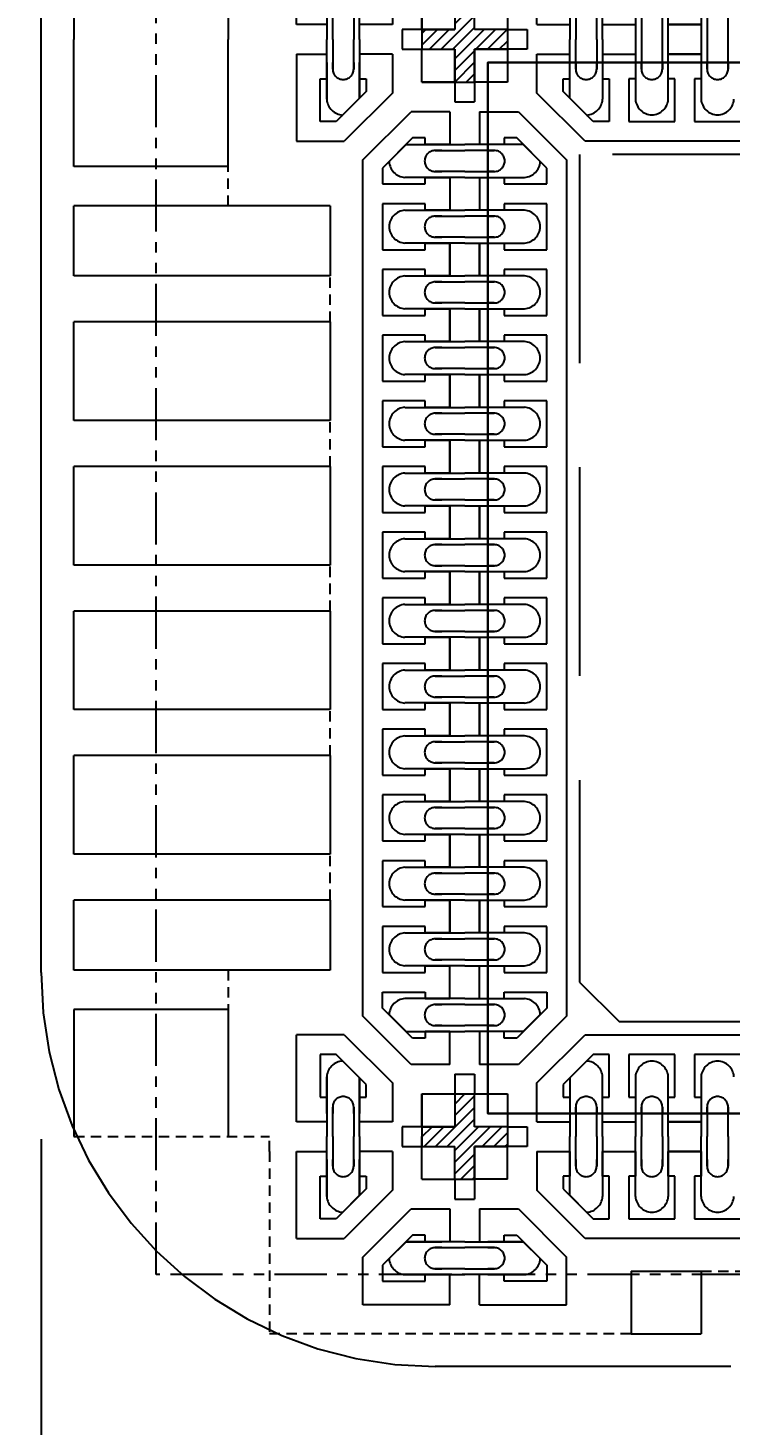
# Model space of a CAD drawing. Extents: x 0 to 864, y 0 to 559.
# Drawn here: x 143.38 to 154.07, y 247.83 to 269.09 of the extents above; entities that cross this region are included whole.
import ezdxf

# ---------------------------------------------------------------- set-up
doc = ezdxf.new("R2010")
doc.units = 0
doc.header["$LTSCALE"] = 12.7
doc.header["$MEASUREMENT"] = 0
doc.header["$PDMODE"] = 2
for name, pattern in [('CENTER', [2, 1.25, -0.25, 0.25, -0.25]), ('HIDDEN', [0.375, 0.25, -0.125]), ('PHANTOM', [2.5, 1.25, -0.25, 0.25, -0.25, 0.25, -0.25])]:
    doc.linetypes.add(name, pattern=pattern)
doc.layers.get('0').update_dxf_attribs({"linetype": 'CONTINUOUS'})
doc.layers.get('DEFPOINTS').update_dxf_attribs({"linetype": 'CONTINUOUS'})
for name, color, linetype in [('SH-01_CENTER', 2, 'CENTER'), ('SH-01_DIM', 4, 'CONTINUOUS'), ('SH-01_HATCH', 10, 'CONTINUOUS'), ('SH-01_HIDDEN', 6, 'HIDDEN'), ('SH-01_MISC', 5, 'CONTINUOUS'), ('SH-01_OBJECT', 7, 'CONTINUOUS'), ('SH-01_PHANTOM', 1, 'PHANTOM')]:
    doc.layers.add(name, color=color, linetype=linetype)
doc.styles.get("Standard").update_dxf_attribs({"font": 'simplex.shx', "width": 0.82})
doc.dimstyles.new('STANDARD$0', dxfattribs={"dimtxt": 0.18, "dimasz": 0.18, "dimexe": 0.18, "dimexo": 0.0625, "dimgap": 0.09, "dimtad": 0, "dimtih": 1, "dimtoh": 1, "dimdec": 4, "dimzin": 0, "dimdsep": 46, "dimtxsty": 'Standard', "dimcen": 0.09, "dimadec": 0, "dimazin": 0, "dimtfac": 1, "dimtdec": 4, "dimtofl": 0, "dimtmove": 0, "dimatfit": 3, "dimfxl": 1, "dimtolj": 1, "dimtzin": 0, "dimarcsym": 0})

# ---------------------------------------------------------------- blocks, each defined once
blk = doc.blocks.new('_Open30')
at = {"color": 0, "lineweight": -2}
for p, q in [((-1, 0.2679), (0, 0)), ((0, 0), (-1, -0.2679)), ((0, 0), (-1, 0))]:
    blk.add_line(p, q, dxfattribs=at)
blk = doc.blocks.new('*D73')
at = {"layer": 'DEFPOINTS', "color": 0, "ltscale": 0.05, "transparency": 16777216}
for p in [(143.581, 254.717), (731.581, 254.717), (731.581, 212.675)]:
    blk.add_point(p, dxfattribs=at)
at = {"layer": 'SH-01_DIM', "ltscale": 0.05, "transparency": 16777216}
for p, q in [((143.581, 252.177), (143.581, 210.135)), ((731.581, 252.177), (731.581, 210.135)), ((146.756, 212.675), (431.027, 212.675)), ((728.406, 212.675), (442.306, 212.675))]:
    blk.add_line(p, q, dxfattribs=at)
at = {"layer": 'SH-01_DIM', "ltscale": 0.05, "transparency": 16777216, "xscale": 3.175000000000011, "yscale": 3.175000000000011, "zscale": 3.175000000000011, "rotation": 180}
blk.add_blockref('_Open30', (143.581, 212.675), dxfattribs=at)
at = {"layer": 'SH-01_DIM', "ltscale": 0.05, "transparency": 16777216, "xscale": 3.175000000000011, "yscale": 3.175000000000011, "zscale": 3.175000000000011}
blk.add_blockref('_Open30', (731.581, 212.675), dxfattribs=at)
at = {"layer": 'SH-01_DIM', "ltscale": 0.05, "transparency": 16777216, "insert": (436.666, 212.675), "char_height": 1.524, "attachment_point": 5}
blk.add_mtext('\\A1;MOLD AREA\\P 294.0000', dxfattribs=at)
blk = doc.blocks.new('*D82')
at = {"layer": 'DEFPOINTS', "color": 0, "ltscale": 0.05, "transparency": 16777216}
for p in [(143.581, 254.717), (137.581, 241.717), (137.581, 223.269)]:
    blk.add_point(p, dxfattribs=at)
at = {"layer": 'SH-01_DIM', "ltscale": 0.05, "transparency": 16777216}
for p, q in [((143.581, 252.177), (143.581, 220.729)), ((137.581, 239.177), (137.581, 220.729)), ((134.406, 223.269), (131.231, 223.269)), ((143.581, 223.269), (137.581, 223.269)), ((146.756, 223.269), (149.931, 223.269))]:
    blk.add_line(p, q, dxfattribs=at)
at = {"layer": 'SH-01_DIM', "ltscale": 0.05, "transparency": 16777216, "xscale": 3.175000000000011, "yscale": 3.175000000000011, "zscale": 3.175000000000011}
blk.add_blockref('_Open30', (137.581, 223.269), dxfattribs=at)
at = {"layer": 'SH-01_DIM', "ltscale": 0.05, "transparency": 16777216, "xscale": 3.175000000000011, "yscale": 3.175000000000011, "zscale": 3.175000000000011, "rotation": 180}
blk.add_blockref('_Open30', (143.581, 223.269), dxfattribs=at)
at = {"layer": 'SH-01_DIM', "ltscale": 0.05, "transparency": 16777216, "insert": (127.317, 223.269), "char_height": 1.524, "attachment_point": 5}
blk.add_mtext('\\A1; 3.0000', dxfattribs=at)
blk = doc.blocks.new('*D119')
at = {"layer": 'DEFPOINTS', "color": 0, "ltscale": 0.05, "transparency": 16777216}
for p in [(145.331, 250.117), (729.831, 250.117), (729.831, 224.936)]:
    blk.add_point(p, dxfattribs=at)
at = {"layer": 'SH-01_DIM', "ltscale": 0.05, "transparency": 16777216}
for p, q in [((145.331, 247.577), (145.331, 222.396)), ((729.831, 247.577), (729.831, 222.396)), ((148.506, 224.936), (425.901, 224.936)), ((726.656, 224.936), (449.26, 224.936))]:
    blk.add_line(p, q, dxfattribs=at)
at = {"layer": 'SH-01_DIM', "ltscale": 0.05, "transparency": 16777216, "xscale": 3.175000000000011, "yscale": 3.175000000000011, "zscale": 3.175000000000011, "rotation": 180}
blk.add_blockref('_Open30', (145.331, 224.936), dxfattribs=at)
at = {"layer": 'SH-01_DIM', "ltscale": 0.05, "transparency": 16777216, "xscale": 3.175000000000011, "yscale": 3.175000000000011, "zscale": 3.175000000000011}
blk.add_blockref('_Open30', (729.831, 224.936), dxfattribs=at)
at = {"layer": 'SH-01_DIM', "ltscale": 0.05, "transparency": 16777216, "insert": (437.581, 224.936), "char_height": 1.524, "attachment_point": 5}
blk.add_mtext('\\A1;SAW SINGULATION AREA\\P 292.2500', dxfattribs=at)
blk = doc.blocks.new('A$C1BE279AF')
at = {"layer": 'SH-01_HATCH', "ltscale": 0.05}
h = blk.add_hatch(dxfattribs=at)
h.set_pattern_fill('ANSI31', color=10)
h.set_pattern_definition([(45, (2.30032, -1.11), (-0.0883883, 0.0883883), [])])
h.paths.add_polyline_path([(1.69, 1.19), (1.19, 1.19), (1.19, 1.69), (0.89, 1.69), (0.89, 1.19), (0.39, 1.19), (0.39, 0.89), (0.89, 0.89), (0.89, 0.39), (1.19, 0.39), (1.19, 0.89), (1.69, 0.89)])
at = {"layer": 'SH-01_HIDDEN'}
for p, q in [((0.89, 1.99), (1.19, 1.99)), ((0.89, 1.99), (0.89, 1.69)), ((1.19, 1.99), (1.19, 1.69)), ((0.09, 1.19), (0.09, 0.89)), ((0.39, 1.19), (0.09, 1.19)), ((1.69, 1.19), (1.99, 1.19)), ((1.99, 1.19), (1.99, 0.89)), ((0.09, 0.89), (0.39, 0.89)), ((1.99, 0.89), (1.69, 0.89)), ((0.89, 0.39), (0.89, 0.09)), ((1.19, 0.39), (1.19, 0.09)), ((0.89, 0.09), (1.19, 0.09))]:
    blk.add_line(p, q, dxfattribs=at)
at = {"layer": 'SH-01_OBJECT'}
for p, q in [((0.89, 1.69), (1.19, 1.69)), ((0.89, 1.69), (0.89, 1.19)), ((1.19, 1.19), (1.19, 1.69)), ((0.39, 1.19), (0.39, 0.89)), ((0.39, 1.19), (0.89, 1.19)), ((1.69, 1.19), (1.19, 1.19)), ((1.69, 1.19), (1.69, 0.89)), ((0.39, 0.89), (0.89, 0.89)), ((0.89, 0.39), (0.89, 0.89)), ((0.89, 0.89), (0.89, 0.89)), ((1.69, 0.89), (1.19, 0.89)), ((1.19, 0.89), (1.19, 0.89)), ((1.19, 0.89), (1.19, 0.39)), ((0.89, 0.39), (1.19, 0.39))]:
    blk.add_line(p, q, dxfattribs=at)
blk = doc.blocks.new('A$C6C8170C2')
at = {"layer": 'SH-01_HIDDEN'}
for p, q in [((-3.2, 2.107), (-3.2, 3)), ((-3.11, 2.55), (-3.11, 3)), ((-2.79, 3), (-2.79, 2.55)), ((-2.7, 3), (-2.7, 2.09)), ((-2.2, 2.09), (-2.2, 3)), ((-2.11, 2.55), (-2.11, 3)), ((-1.79, 3), (-1.79, 2.55)), ((-1.7, 3), (-1.7, 2.09)), ((-1.2, 2.09), (-1.2, 3)), ((-1.11, 2.55), (-1.11, 3)), ((-0.79, 3), (-0.79, 2.55)), ((-3.2, 2.107), (-3.2, 2.65)), ((-3.11, 2.65), (-3.11, 2.55)), ((-2.79, 2.55), (-2.79, 2.65)), ((-2.7, 2.65), (-2.7, 2.09)), ((-2.2, 2.09), (-2.2, 2.65)), ((-2.11, 2.65), (-2.11, 2.55)), ((-1.79, 2.55), (-1.79, 2.65)), ((-1.7, 2.65), (-1.7, 2.09)), ((-1.2, 2.09), (-1.2, 2.65)), ((-1.11, 2.65), (-1.11, 2.55)), ((-0.79, 2.55), (-0.79, 2.65)), ((-2.943, 1.85), (-3.19, 2.097)), ((-4.8, 1.4), (-3.907, 1.4)), ((-4.35, 1.31), (-4.8, 1.31)), ((-3.907, 1.4), (-4.45, 1.4)), ((-4.45, 1.31), (-4.35, 1.31)), ((-3.65, 1.143), (-3.897, 1.39)), ((-4.8, 0.99), (-4.35, 0.99)), ((-3.89, 0.9), (-4.8, 0.9)), ((-4.35, 0.99), (-4.45, 0.99)), ((-4.45, 0.9), (-3.89, 0.9))]:
    blk.add_line(p, q, dxfattribs=at)
at = {"layer": 'SH-01_HIDDEN', "ltscale": 0.05}
for p, q in [((-1.2, 0.95), (-0.5, 0.95)), ((-2.267, 0), (-4.8, 0))]:
    blk.add_line(p, q, dxfattribs=at)
at = {"layer": 'SH-01_HIDDEN'}
for centre, radius, start, end in [((-2.95, 2.55), 0.16, 180, 0), ((-1.95, 2.55), 0.16, 180, 0), ((-0.95, 2.55), 0.16, 180, 0), ((-2.958, 2.108), 0.259, 273.3488, 355.9159), ((-1.943, 2.108), 0.258, 183.9895, 268.3485), ((-1.957, 2.108), 0.258, 271.6517, 356.0098), ((-0.943, 2.108), 0.258, 183.9895, 268.3485), ((-0.957, 2.108), 0.258, 271.6517, 356.0098), ((-4.35, 1.15), 0.16, 270, 90), ((-3.908, 1.158), 0.259, 274.0841, 356.6512)]:
    blk.add_arc(centre, radius, start, end, dxfattribs=at)
at = {"layer": 'SH-01_OBJECT', "ltscale": 0.05}
for p, q in [((-4.65, 2.35), (-4.65, 2.85)), ((-4.65, 2.85), (-4.15, 2.85)), ((-3.7, 2.775), (-3.2, 2.775)), ((-3.7, 2.775), (-3.7, 2.183)), ((-2.7, 2.775), (-2.2, 2.775)), ((-1.2, 2.775), (-1.7, 2.775)), ((-1.7, 2.775), (-1.2, 2.775)), ((-4.575, 1.9), (-4.575, 1.4)), ((-4.575, 0.44), (-4.575, 0.9)), ((-2.267, 0.95), (-2.267, 0)), ((-1.2, 0.95), (-1.2, 0)), ((-4.575, 0.44), (-3.25, 0.44)), ((-2.267, 0), (-1.2, 0))]:
    blk.add_line(p, q, dxfattribs=at)
at = {"layer": 'SH-01_OBJECT', "linetype": 'Continuous'}
for p, q in [((-4.15, 2.35), (-4.15, 2.85)), ((-4.15, 2.35), (-4.65, 2.35)), ((-2.267, 0.95), (-1.2, 0.95))]:
    blk.add_line(p, q, dxfattribs=at)
at = {"layer": 'SH-01_OBJECT'}
for p, q in [((-3.2, 2.775), (-3.2, 2.4)), ((-2.7, 2.4), (-2.7, 2.775)), ((-2.2, 2.775), (-2.2, 2.4)), ((-1.7, 2.4), (-1.7, 2.775)), ((-1.2, 2.775), (-1.2, 2.4)), ((-3.2, 2.4), (-3.3, 2.4)), ((-3.3, 2.4), (-3.3, 2.207)), ((-2.6, 2.4), (-2.7, 2.4)), ((-2.6, 1.75), (-2.6, 2.4)), ((-2.2, 2.4), (-2.3, 2.4)), ((-2.3, 2.4), (-2.3, 1.75)), ((-1.6, 2.4), (-1.7, 2.4)), ((-1.6, 1.75), (-1.6, 2.4)), ((-1.2, 2.4), (-1.3, 2.4)), ((-1.3, 2.4), (-1.3, 1.75)), ((-2.967, 1.45), (-3.7, 2.183)), ((-3.3, 2.207), (-2.843, 1.75)), ((-4.575, 1.9), (-3.983, 1.9)), ((-3.983, 1.9), (-3.25, 1.167)), ((-2.843, 1.75), (-2.6, 1.75)), ((-2.3, 1.75), (-1.6, 1.75)), ((-1.3, 1.75), (-0.6, 1.75)), ((-4.2, 1.4), (-4.2, 1.5)), ((-4.2, 1.5), (-4.007, 1.5)), ((-4.007, 1.5), (-3.55, 1.043)), ((-4.575, 1.4), (-4.2, 1.4)), ((10.067, 1.45), (-2.967, 1.45)), ((-3.25, 0.44), (-3.25, 1.167)), ((-4.2, 0.9), (-4.575, 0.9)), ((-4.2, 0.8), (-4.2, 0.9)), ((-3.55, 1.043), (-3.55, 0.8)), ((-3.55, 0.8), (-4.2, 0.8))]:
    blk.add_line(p, q, dxfattribs=at)
blk = doc.blocks.new('A$C61275347')
at = {"layer": 'SH-01_HIDDEN'}
for p, q in [((3.85, 13.14), (3.85, 14.05)), ((3.94, 14.05), (3.94, 13.6)), ((4.26, 13.6), (4.26, 14.05)), ((4.35, 14.05), (4.35, 13.157)), ((3.85, 13.7), (3.85, 13.14)), ((3.94, 13.6), (3.94, 13.7)), ((4.26, 13.7), (4.26, 13.6)), ((4.35, 13.157), (4.35, 13.7)), ((4.093, 12.9), (4.34, 13.147)), ((4.8, 12.193), (5.047, 12.44)), ((5.057, 12.45), (5.6, 12.45)), ((5.057, 12.45), (5.95, 12.45)), ((5.6, 12.36), (5.5, 12.36)), ((5.5, 12.36), (5.95, 12.36)), ((5.6, 11.95), (5.04, 11.95)), ((5.95, 11.95), (5.04, 11.95)), ((5.5, 12.04), (5.6, 12.04)), ((5.95, 12.04), (5.5, 12.04)), ((5.04, 11.45), (5.6, 11.45)), ((5.04, 11.45), (5.95, 11.45)), ((5.6, 11.36), (5.5, 11.36)), ((5.5, 11.36), (5.95, 11.36)), ((5.6, 10.95), (5.04, 10.95)), ((5.95, 10.95), (5.04, 10.95)), ((5.5, 11.04), (5.6, 11.04)), ((5.95, 11.04), (5.5, 11.04)), ((5.04, 10.45), (5.6, 10.45)), ((5.04, 10.45), (5.95, 10.45)), ((5.6, 10.36), (5.5, 10.36)), ((5.5, 10.36), (5.95, 10.36)), ((5.5, 10.04), (5.6, 10.04)), ((5.95, 10.04), (5.5, 10.04)), ((5.6, 9.95), (5.04, 9.95)), ((5.95, 9.95), (5.04, 9.95)), ((5.04, 9.45), (5.6, 9.45)), ((5.04, 9.45), (5.95, 9.45)), ((5.6, 9.36), (5.5, 9.36)), ((5.5, 9.36), (5.95, 9.36)), ((5.6, 8.95), (5.04, 8.95)), ((5.95, 8.95), (5.04, 8.95)), ((5.5, 9.04), (5.6, 9.04)), ((5.95, 9.04), (5.5, 9.04)), ((5.04, 8.45), (5.6, 8.45)), ((5.04, 8.45), (5.95, 8.45)), ((5.6, 8.36), (5.5, 8.36)), ((5.5, 8.36), (5.95, 8.36)), ((5.6, 7.95), (5.04, 7.95)), ((5.95, 7.95), (5.04, 7.95)), ((5.5, 8.04), (5.6, 8.04)), ((5.95, 8.04), (5.5, 8.04)), ((5.04, 7.45), (5.6, 7.45)), ((5.04, 7.45), (5.95, 7.45)), ((5.6, 7.36), (5.5, 7.36)), ((5.5, 7.36), (5.95, 7.36)), ((5.5, 7.04), (5.6, 7.04)), ((5.95, 7.04), (5.5, 7.04)), ((5.6, 6.95), (5.04, 6.95)), ((5.95, 6.95), (5.04, 6.95)), ((5.04, 6.45), (5.6, 6.45)), ((5.04, 6.45), (5.95, 6.45)), ((5.6, 6.36), (5.5, 6.36)), ((5.5, 6.36), (5.95, 6.36)), ((5.5, 6.04), (5.6, 6.04)), ((5.95, 6.04), (5.5, 6.04)), ((5.6, 5.95), (5.04, 5.95)), ((5.95, 5.95), (5.04, 5.95)), ((5.04, 5.45), (5.6, 5.45)), ((5.04, 5.45), (5.95, 5.45)), ((5.6, 5.36), (5.5, 5.36)), ((5.5, 5.36), (5.95, 5.36)), ((5.6, 4.95), (5.04, 4.95)), ((5.95, 4.95), (5.04, 4.95)), ((5.5, 5.04), (5.6, 5.04)), ((5.95, 5.04), (5.5, 5.04)), ((5.04, 4.45), (5.6, 4.45)), ((5.04, 4.45), (5.95, 4.45)), ((5.6, 4.36), (5.5, 4.36)), ((5.5, 4.36), (5.95, 4.36)), ((5.6, 3.95), (5.04, 3.95)), ((5.95, 3.95), (5.04, 3.95)), ((5.5, 4.04), (5.6, 4.04)), ((5.95, 4.04), (5.5, 4.04)), ((5.04, 3.45), (5.6, 3.45)), ((5.04, 3.45), (5.95, 3.45)), ((5.6, 3.36), (5.5, 3.36)), ((5.5, 3.36), (5.95, 3.36)), ((5.5, 3.04), (5.6, 3.04)), ((5.95, 3.04), (5.5, 3.04)), ((5.6, 2.95), (5.04, 2.95)), ((5.95, 2.95), (5.04, 2.95)), ((5.04, 2.45), (5.6, 2.45)), ((5.04, 2.45), (5.95, 2.45)), ((5.6, 2.36), (5.5, 2.36)), ((5.5, 2.36), (5.95, 2.36)), ((5.6, 1.95), (5.04, 1.95)), ((5.95, 1.95), (5.04, 1.95)), ((5.5, 2.04), (5.6, 2.04)), ((5.95, 2.04), (5.5, 2.04)), ((5.04, 1.45), (5.6, 1.45)), ((5.04, 1.45), (5.95, 1.45)), ((5.6, 1.36), (5.5, 1.36)), ((5.5, 1.36), (5.95, 1.36)), ((5.6, 0.95), (5.04, 0.95)), ((5.95, 0.95), (5.04, 0.95)), ((5.5, 1.04), (5.6, 1.04)), ((5.95, 1.04), (5.5, 1.04)), ((5.04, 0.45), (5.6, 0.45)), ((5.04, 0.45), (5.95, 0.45)), ((5.6, 0.36), (5.5, 0.36)), ((5.5, 0.36), (5.95, 0.36)), ((5.5, 0.04), (5.6, 0.04)), ((5.95, 0.04), (5.5, 0.04)), ((5.6, -0.05), (5.04, -0.05)), ((5.95, -0.05), (5.04, -0.05)), ((5.6, -0.55), (5.04, -0.55)), ((5.95, -0.55), (5.04, -0.55)), ((4.8, -0.793), (5.047, -1.04)), ((5.5, -0.64), (5.6, -0.64)), ((5.95, -0.64), (5.5, -0.64)), ((5.057, -1.05), (5.6, -1.05)), ((5.057, -1.05), (5.95, -1.05)), ((5.6, -0.96), (5.5, -0.96)), ((5.5, -0.96), (5.95, -0.96)), ((4.093, -1.5), (4.34, -1.747)), ((3.85, -2.3), (3.85, -1.74)), ((3.85, -1.74), (3.85, -2.65)), ((4.35, -1.757), (4.35, -2.3)), ((4.35, -2.65), (4.35, -1.757)), ((3.94, -2.2), (3.94, -2.3)), ((3.94, -2.65), (3.94, -2.2)), ((4.26, -2.3), (4.26, -2.2)), ((4.26, -2.2), (4.26, -2.65))]:
    blk.add_line(p, q, dxfattribs=at)
at = {"layer": 'SH-01_HIDDEN', "ltscale": 0.05}
for p, q in [((2.35, 11.517), (2.35, 12.117)), ((3.9, 9.75), (3.9, 10.45)), ((3.9, 7.55), (3.9, 8.25)), ((3.9, 5.35), (3.9, 6.05)), ((3.9, 3.15), (3.9, 3.85)), ((3.9, 0.95), (3.9, 1.65)), ((2.35, -0.117), (2.35, -0.717))]:
    blk.add_line(p, q, dxfattribs=at)
at = {"layer": 'SH-01_HIDDEN'}
for centre, radius, start, end in [((4.1, 13.6), 0.16, 180, 0), ((4.108, 13.158), 0.259, 184.0841, 266.6512), ((5.5, 12.2), 0.16, 90, 270), ((5.058, 12.208), 0.259, 183.3488, 265.9159), ((5.058, 11.193), 0.258, 93.9895, 178.3485), ((5.5, 11.2), 0.16, 90, 270), ((5.058, 11.207), 0.258, 181.6517, 266.0098), ((5.058, 10.193), 0.258, 93.9895, 178.3485), ((5.5, 10.2), 0.16, 90, 270), ((5.058, 10.207), 0.258, 181.6517, 266.0098), ((5.058, 9.193), 0.258, 93.9895, 178.3485), ((5.5, 9.2), 0.16, 90, 270), ((5.058, 9.207), 0.258, 181.6517, 266.0098), ((5.058, 8.193), 0.258, 93.9895, 178.3485), ((5.5, 8.2), 0.16, 90, 270), ((5.058, 8.207), 0.258, 181.6517, 266.0098), ((5.058, 7.193), 0.258, 93.9895, 178.3485), ((5.5, 7.2), 0.16, 90, 270), ((5.058, 7.207), 0.258, 181.6517, 266.0098), ((5.058, 6.193), 0.258, 93.9895, 178.3485), ((5.058, 6.207), 0.258, 181.6517, 266.0098), ((5.5, 6.2), 0.16, 90, 270), ((5.058, 5.193), 0.258, 93.9895, 178.3485), ((5.5, 5.2), 0.16, 90, 270), ((5.058, 5.207), 0.258, 181.6517, 266.0098), ((5.058, 4.193), 0.258, 93.9895, 178.3485), ((5.5, 4.2), 0.16, 90, 270), ((5.058, 4.207), 0.258, 181.6517, 266.0098), ((5.058, 3.193), 0.258, 93.9895, 178.3485), ((5.058, 3.207), 0.258, 181.6517, 266.0098), ((5.5, 3.2), 0.16, 90, 270), ((5.058, 2.193), 0.258, 93.9895, 178.3485), ((5.5, 2.2), 0.16, 90, 270), ((5.058, 2.207), 0.258, 181.6517, 266.0098), ((5.058, 1.193), 0.258, 93.9895, 178.3485), ((5.5, 1.2), 0.16, 90, 270), ((5.058, 1.207), 0.258, 181.6517, 266.0098), ((5.058, 0.193), 0.258, 93.9895, 178.3485), ((5.5, 0.2), 0.16, 90, 270), ((5.058, 0.207), 0.258, 181.6517, 266.0098), ((5.058, -0.808), 0.259, 94.0841, 176.6512), ((5.5, -0.8), 0.16, 90, 270), ((4.108, -1.758), 0.259, 93.3488, 175.9159), ((4.1, -2.2), 0.16, 0, 180)]:
    blk.add_arc(centre, radius, start, end, dxfattribs=at)
at = {"layer": 'SH-01_OBJECT', "ltscale": 0.05}
for p, q in [((0, 12.117), (0, 14.05)), ((2.35, 12.117), (2.35, 14.05)), ((3.39, 13.825), (3.39, 12.5)), ((3.39, 13.825), (3.85, 13.825)), ((4.85, 13.825), (4.35, 13.825)), ((5.3, 13.9), (5.8, 13.9)), ((5.3, 13.9), (5.8, 13.9)), ((5.8, 13.9), (5.8, 13.4)), ((5.8, 13.9), (5.8, 13.4)), ((5.725, 12.95), (5.133, 12.95)), ((5.725, 12.95), (5.725, 12.45)), ((2.35, 12.117), (0, 12.117)), ((5.725, 11.95), (5.725, 11.45)), ((3.9, 11.517), (0, 11.517)), ((0, 10.45), (0, 11.517)), ((3.9, 11.517), (3.9, 10.45)), ((5.725, 10.45), (5.725, 10.95)), ((5.725, 10.95), (5.725, 10.45)), ((3.9, 10.45), (0, 10.45)), ((5.725, 9.45), (5.725, 9.95)), ((5.725, 9.95), (5.725, 9.45)), ((0, 8.25), (0, 9.75)), ((3.9, 9.75), (0, 9.75)), ((3.9, 9.75), (3.9, 8.25)), ((5.725, 8.45), (5.725, 8.95)), ((5.725, 8.95), (5.725, 8.45)), ((3.9, 8.25), (0, 8.25)), ((5.725, 7.45), (5.725, 7.95)), ((5.725, 7.95), (5.725, 7.45)), ((0, 6.05), (0, 7.55)), ((3.9, 7.55), (0, 7.55)), ((3.9, 7.55), (3.9, 6.05)), ((5.725, 6.45), (5.725, 6.95)), ((5.725, 6.95), (5.725, 6.45)), ((3.9, 6.05), (0, 6.05)), ((5.725, 5.45), (5.725, 5.95)), ((5.725, 5.95), (5.725, 5.45)), ((0, 3.85), (0, 5.35)), ((3.9, 5.35), (0, 5.35)), ((3.9, 5.35), (3.9, 3.85)), ((5.725, 4.45), (5.725, 4.95)), ((5.725, 4.95), (5.725, 4.45)), ((3.9, 3.85), (0, 3.85)), ((5.725, 3.45), (5.725, 3.95)), ((5.725, 3.95), (5.725, 3.45)), ((0, 1.65), (0, 3.15)), ((3.9, 3.15), (0, 3.15)), ((3.9, 3.15), (3.9, 1.65)), ((5.725, 2.45), (5.725, 2.95)), ((5.725, 2.95), (5.725, 2.45)), ((5.725, 1.45), (5.725, 1.95)), ((5.725, 1.95), (5.725, 1.45)), ((3.9, 1.65), (0, 1.65)), ((0, -0.117), (0, 0.95)), ((3.9, 0.95), (0, 0.95)), ((3.9, 0.95), (3.9, -0.117)), ((5.725, 0.45), (5.725, 0.95)), ((5.725, 0.95), (5.725, 0.45)), ((3.9, -0.117), (0, -0.117)), ((5.725, -0.55), (5.725, -0.05)), ((5.725, -0.55), (5.725, -0.05)), ((2.35, -0.717), (0, -0.717)), ((0, -0.717), (0, -2.65)), ((2.35, -0.717), (2.35, -2.65)), ((5.725, -1.55), (5.725, -1.05)), ((3.39, -2.425), (3.39, -1.1)), ((4.117, -1.1), (3.39, -1.1)), ((5.8, -2), (5.8, -2.5)), ((5.8, -2), (5.8, -2.5)), ((3.85, -2.425), (3.39, -2.425)), ((4.85, -2.425), (4.35, -2.425)), ((5.8, -2.5), (5.3, -2.5)), ((5.8, -2.5), (5.3, -2.5))]:
    blk.add_line(p, q, dxfattribs=at)
at = {"layer": 'SH-01_OBJECT'}
for p, q in [((3.85, 13.45), (3.85, 13.825)), ((4.35, 13.825), (4.35, 13.45)), ((4.85, 13.825), (4.85, 13.233)), ((5.3, 13.4), (5.3, 13.9)), ((3.75, 12.8), (3.75, 13.45)), ((3.75, 13.45), (3.85, 13.45)), ((4.35, 13.45), (4.45, 13.45)), ((4.45, 13.45), (4.45, 13.257)), ((5.8, 13.4), (5.3, 13.4)), ((4.45, 13.257), (3.993, 12.8)), ((4.85, 13.233), (4.117, 12.5)), ((3.993, 12.8), (3.75, 12.8)), ((4.4, 12.217), (5.133, 12.95)), ((5.157, 12.55), (4.7, 12.093)), ((5.35, 12.55), (5.157, 12.55)), ((5.35, 12.45), (5.35, 12.55)), ((3.39, 12.5), (4.117, 12.5)), ((5.725, 12.45), (5.35, 12.45)), ((4.4, -0.817), (4.4, 12.217)), ((4.7, 12.093), (4.7, 11.85)), ((5.35, 11.85), (5.35, 11.95)), ((5.35, 11.95), (5.725, 11.95)), ((4.7, 11.85), (5.35, 11.85)), ((5.35, 11.55), (4.7, 11.55)), ((4.7, 11.55), (4.7, 10.85)), ((5.35, 11.45), (5.35, 11.55)), ((5.725, 11.45), (5.35, 11.45)), ((4.7, 10.85), (5.35, 10.85)), ((5.35, 10.85), (5.35, 10.95)), ((5.35, 10.95), (5.725, 10.95)), ((5.35, 10.55), (4.7, 10.55)), ((4.7, 10.55), (4.7, 9.85)), ((5.35, 10.45), (5.35, 10.55)), ((5.725, 10.45), (5.35, 10.45)), ((4.7, 9.85), (5.35, 9.85)), ((5.35, 9.85), (5.35, 9.95)), ((5.35, 9.95), (5.725, 9.95)), ((5.35, 9.55), (4.7, 9.55)), ((4.7, 9.55), (4.7, 8.85)), ((5.35, 9.45), (5.35, 9.55)), ((5.725, 9.45), (5.35, 9.45)), ((5.35, 8.85), (5.35, 8.95)), ((5.35, 8.95), (5.725, 8.95)), ((4.7, 8.85), (5.35, 8.85)), ((5.35, 8.55), (4.7, 8.55)), ((4.7, 8.55), (4.7, 7.85)), ((5.35, 8.45), (5.35, 8.55)), ((5.725, 8.45), (5.35, 8.45)), ((5.35, 7.85), (5.35, 7.95)), ((5.35, 7.95), (5.725, 7.95)), ((4.7, 7.85), (5.35, 7.85)), ((5.35, 7.55), (4.7, 7.55)), ((4.7, 7.55), (4.7, 6.85)), ((5.35, 7.45), (5.35, 7.55)), ((5.725, 7.45), (5.35, 7.45)), ((4.7, 6.85), (5.35, 6.85)), ((5.35, 6.85), (5.35, 6.95)), ((5.35, 6.95), (5.725, 6.95)), ((5.35, 6.55), (4.7, 6.55)), ((4.7, 6.55), (4.7, 5.85)), ((5.35, 6.45), (5.35, 6.55)), ((5.725, 6.45), (5.35, 6.45)), ((4.7, 5.85), (5.35, 5.85)), ((5.35, 5.85), (5.35, 5.95)), ((5.35, 5.95), (5.725, 5.95)), ((5.35, 5.55), (4.7, 5.55)), ((4.7, 5.55), (4.7, 4.85)), ((5.35, 5.45), (5.35, 5.55)), ((5.725, 5.45), (5.35, 5.45)), ((5.35, 4.85), (5.35, 4.95)), ((5.35, 4.95), (5.725, 4.95)), ((4.7, 4.85), (5.35, 4.85)), ((5.35, 4.55), (4.7, 4.55)), ((4.7, 4.55), (4.7, 3.85)), ((5.35, 4.45), (5.35, 4.55)), ((5.725, 4.45), (5.35, 4.45)), ((4.7, 3.85), (5.35, 3.85)), ((5.35, 3.85), (5.35, 3.95)), ((5.35, 3.95), (5.725, 3.95)), ((5.35, 3.55), (4.7, 3.55)), ((4.7, 3.55), (4.7, 2.85)), ((5.35, 3.45), (5.35, 3.55)), ((5.725, 3.45), (5.35, 3.45)), ((4.7, 2.85), (5.35, 2.85)), ((5.35, 2.85), (5.35, 2.95)), ((5.35, 2.95), (5.725, 2.95)), ((5.35, 2.55), (4.7, 2.55)), ((4.7, 2.55), (4.7, 1.85)), ((5.35, 2.45), (5.35, 2.55)), ((5.725, 2.45), (5.35, 2.45)), ((5.35, 1.85), (5.35, 1.95)), ((5.35, 1.95), (5.725, 1.95)), ((4.7, 1.85), (5.35, 1.85)), ((5.35, 1.55), (4.7, 1.55)), ((4.7, 1.55), (4.7, 0.85)), ((5.35, 1.45), (5.35, 1.55)), ((5.725, 1.45), (5.35, 1.45)), ((5.35, 0.85), (5.35, 0.95)), ((5.35, 0.95), (5.725, 0.95)), ((4.7, 0.85), (5.35, 0.85)), ((5.35, 0.55), (4.7, 0.55)), ((4.7, 0.55), (4.7, -0.15)), ((5.35, 0.45), (5.35, 0.55)), ((5.725, 0.45), (5.35, 0.45)), ((4.7, -0.15), (5.35, -0.15)), ((5.35, -0.15), (5.35, -0.05)), ((5.35, -0.05), (5.725, -0.05)), ((4.7, -0.693), (4.7, -0.45)), ((4.7, -0.45), (5.35, -0.45)), ((5.35, -0.45), (5.35, -0.55)), ((5.35, -0.55), (5.725, -0.55)), ((5.133, -1.55), (4.4, -0.817)), ((5.157, -1.15), (4.7, -0.693)), ((5.725, -1.05), (5.35, -1.05)), ((5.35, -1.05), (5.35, -1.15)), ((4.117, -1.1), (4.85, -1.833)), ((5.35, -1.15), (5.157, -1.15)), ((3.993, -1.4), (3.75, -1.4)), ((3.75, -1.4), (3.75, -2.05)), ((4.45, -1.857), (3.993, -1.4)), ((5.725, -1.55), (5.133, -1.55)), ((4.45, -2.05), (4.45, -1.857)), ((4.85, -1.833), (4.85, -2.425)), ((3.75, -2.05), (3.85, -2.05)), ((3.85, -2.05), (3.85, -2.425)), ((4.35, -2.425), (4.35, -2.05)), ((4.35, -2.05), (4.45, -2.05)), ((5.3, -2.5), (5.3, -2)), ((5.3, -2), (5.8, -2))]:
    blk.add_line(p, q, dxfattribs=at)
at = {"layer": 'SH-01_OBJECT', "linetype": 'Continuous'}
for p, q in [((5.3, 13.4), (5.3, 13.9)), ((5.3, 13.4), (5.8, 13.4)), ((5.3, -2), (5.3, -2.5)), ((5.3, -2), (5.8, -2))]:
    blk.add_line(p, q, dxfattribs=at)
blk = doc.blocks.new('*U61')
at = {"layer": 'SH-01_MISC', "ltscale": 0.05}
blk.add_lwpolyline([(-8, 8), (8, 8), (8, -8), (-8, -8)], close=True, dxfattribs=at)
blk = doc.blocks.new('*U62')
at = {"color": 0, "linetype": 'ByBlock', "lineweight": -2, "transparency": 16777216}
blk.add_blockref('*U61', (0, 0), dxfattribs=at)
blk = doc.blocks.new('A$C0BD16E41')
at = {"layer": 'SH-01_HIDDEN', "ltscale": 0.05}
for p, q in [((0, 3), (2.98, 3)), ((2.98, 2.775), (2.98, 3)), ((2.98, 2.775), (2.98, 0)), ((5.725, 0), (2.98, 0)), ((5.95, 0), (5.725, 0))]:
    blk.add_line(p, q, dxfattribs=at)
at = {"layer": 'SH-01_HIDDEN'}
for p, q in [((3.85, 2.09), (3.85, 3)), ((3.94, 3), (3.94, 2.55)), ((4.26, 2.55), (4.26, 3)), ((4.35, 3), (4.35, 2.107)), ((3.85, 2.65), (3.85, 2.09)), ((3.94, 2.55), (3.94, 2.65)), ((4.26, 2.65), (4.26, 2.55)), ((4.35, 2.107), (4.35, 2.65)), ((4.093, 1.85), (4.34, 2.097)), ((4.8, 1.143), (5.047, 1.39)), ((5.057, 1.4), (5.6, 1.4)), ((5.95, 1.4), (5.057, 1.4)), ((5.6, 1.31), (5.5, 1.31)), ((5.5, 1.31), (5.95, 1.31)), ((5.6, 0.9), (5.04, 0.9)), ((5.04, 0.9), (5.95, 0.9)), ((5.5, 0.99), (5.6, 0.99)), ((5.95, 0.99), (5.5, 0.99))]:
    blk.add_line(p, q, dxfattribs=at)
for centre, radius, start, end in [((4.1, 2.55), 0.16, 180, 0), ((4.108, 2.108), 0.259, 184.0841, 266.6512), ((5.5, 1.15), 0.16, 90, 270), ((5.058, 1.158), 0.259, 183.3488, 265.9159)]:
    blk.add_arc(centre, radius, start, end, dxfattribs=at)
at = {"layer": 'SH-01_OBJECT', "linetype": 'Continuous'}
for q in [(5.3, 3), (5.95, 2.35)]:
    blk.add_line((5.3, 2.35), q, dxfattribs=at)
at = {"layer": 'SH-01_OBJECT', "ltscale": 0.05}
for p, q in [((3.39, 1.45), (3.39, 2.775)), ((3.39, 2.775), (3.85, 2.775)), ((4.85, 2.775), (4.35, 2.775)), ((5.725, 1.9), (5.725, 1.4)), ((5.725, 0.44), (5.725, 0.9)), ((5.725, 0.44), (4.4, 0.44))]:
    blk.add_line(p, q, dxfattribs=at)
at = {"layer": 'SH-01_OBJECT'}
for p, q in [((3.85, 2.4), (3.85, 2.775)), ((4.35, 2.775), (4.35, 2.4)), ((4.85, 2.775), (4.85, 2.183)), ((3.75, 1.75), (3.75, 2.4)), ((3.75, 2.4), (3.85, 2.4)), ((4.35, 2.4), (4.45, 2.4)), ((4.45, 2.4), (4.45, 2.207)), ((4.45, 2.207), (3.993, 1.75)), ((4.85, 2.183), (4.117, 1.45)), ((3.993, 1.75), (3.75, 1.75)), ((4.4, 1.167), (5.133, 1.9)), ((5.133, 1.9), (5.725, 1.9)), ((5.157, 1.5), (4.7, 1.043)), ((5.35, 1.5), (5.157, 1.5)), ((5.35, 1.4), (5.35, 1.5)), ((3.39, 1.45), (4.117, 1.45)), ((5.725, 1.4), (5.35, 1.4)), ((4.4, 0.44), (4.4, 1.167)), ((4.7, 1.043), (4.7, 0.8)), ((5.35, 0.8), (5.35, 0.9)), ((5.35, 0.9), (5.725, 0.9)), ((4.7, 0.8), (5.35, 0.8))]:
    blk.add_line(p, q, dxfattribs=at)
blk = doc.blocks.new('*U243')
at = {"layer": 'SH-01_HIDDEN'}
for p, q in [((-6.75, 7.457), (-6.75, 8.35)), ((-6.66, 7.9), (-6.66, 8.35)), ((-6.34, 8.35), (-6.34, 7.9)), ((-6.25, 8.35), (-6.25, 7.44)), ((-5.75, 8.35), (-5.75, 7.44)), ((-5.66, 8.35), (-5.66, 7.9)), ((-5.34, 7.9), (-5.34, 8.35)), ((-5.25, 7.44), (-5.25, 8.35)), ((-4.75, 8.35), (-4.75, 7.44)), ((-4.66, 8.35), (-4.66, 7.9)), ((-4.34, 7.9), (-4.34, 8.35)), ((-6.66, 8), (-6.66, 7.9)), ((-6.34, 7.9), (-6.34, 8)), ((-5.66, 7.9), (-5.66, 8)), ((-5.34, 8), (-5.34, 7.9)), ((-4.66, 7.9), (-4.66, 8)), ((-4.34, 8), (-4.34, 7.9)), ((-6.493, 7.2), (-6.74, 7.447)), ((-7.457, 6.75), (-8.35, 6.75)), ((-7.9, 6.66), (-8.35, 6.66)), ((-8, 6.66), (-7.9, 6.66)), ((-7.2, 6.493), (-7.447, 6.74)), ((6.6, 6.6), (-6.6, 6.6)), ((-6.6, 6.6), (-6.6, -6)), ((-8.35, 6.34), (-7.9, 6.34)), ((-8.35, 6.25), (-7.44, 6.25)), ((-7.9, 6.34), (-8, 6.34)), ((-7.44, 5.75), (-8.35, 5.75)), ((-7.9, 5.66), (-8.35, 5.66)), ((-8, 5.66), (-7.9, 5.66)), ((-8.35, 5.34), (-7.9, 5.34)), ((-7.9, 5.34), (-8, 5.34)), ((-8.35, 5.25), (-7.44, 5.25)), ((-7.44, 4.75), (-8.35, 4.75)), ((-7.9, 4.66), (-8.35, 4.66)), ((-8, 4.66), (-7.9, 4.66)), ((-8.35, 4.34), (-7.9, 4.34)), ((-7.9, 4.34), (-8, 4.34)), ((-8.35, 4.25), (-7.44, 4.25)), ((-7.44, 3.75), (-8.35, 3.75)), ((-7.9, 3.66), (-8.35, 3.66)), ((-8, 3.66), (-7.9, 3.66)), ((-8.35, 3.34), (-7.9, 3.34)), ((-8.35, 3.25), (-7.44, 3.25)), ((-7.9, 3.34), (-8, 3.34)), ((-7.44, 2.75), (-8.35, 2.75)), ((-7.9, 2.66), (-8.35, 2.66)), ((-8, 2.66), (-7.9, 2.66)), ((-8.35, 2.34), (-7.9, 2.34)), ((-7.9, 2.34), (-8, 2.34)), ((-8.35, 2.25), (-7.44, 2.25)), ((-7.44, 1.75), (-8.35, 1.75)), ((-7.9, 1.66), (-8.35, 1.66)), ((-8, 1.66), (-7.9, 1.66)), ((-8.35, 1.34), (-7.9, 1.34)), ((-7.9, 1.34), (-8, 1.34)), ((-8.35, 1.25), (-7.44, 1.25)), ((-7.44, 0.75), (-8.35, 0.75)), ((-7.9, 0.66), (-8.35, 0.66)), ((-8, 0.66), (-7.9, 0.66)), ((-8.35, 0.34), (-7.9, 0.34)), ((-8.35, 0.25), (-7.44, 0.25)), ((-7.9, 0.34), (-8, 0.34)), ((-7.44, -0.25), (-8.35, -0.25)), ((-7.9, -0.34), (-8.35, -0.34)), ((-8, -0.34), (-7.9, -0.34)), ((-8.35, -0.66), (-7.9, -0.66)), ((-8.35, -0.75), (-7.44, -0.75)), ((-7.9, -0.66), (-8, -0.66)), ((-7.44, -1.25), (-8.35, -1.25)), ((-7.9, -1.34), (-8.35, -1.34)), ((-8, -1.34), (-7.9, -1.34)), ((-8.35, -1.66), (-7.9, -1.66)), ((-7.9, -1.66), (-8, -1.66)), ((-8.35, -1.75), (-7.44, -1.75)), ((-7.44, -2.25), (-8.35, -2.25)), ((-7.9, -2.34), (-8.35, -2.34)), ((-8, -2.34), (-7.9, -2.34)), ((-8.35, -2.66), (-7.9, -2.66)), ((-8.35, -2.75), (-7.44, -2.75)), ((-7.9, -2.66), (-8, -2.66)), ((-7.44, -3.25), (-8.35, -3.25)), ((-7.9, -3.34), (-8.35, -3.34)), ((-8, -3.34), (-7.9, -3.34)), ((-8.35, -3.66), (-7.9, -3.66)), ((-8.35, -3.75), (-7.44, -3.75)), ((-7.9, -3.66), (-8, -3.66)), ((-7.44, -4.25), (-8.35, -4.25)), ((-7.9, -4.34), (-8.35, -4.34)), ((-8, -4.34), (-7.9, -4.34)), ((-8.35, -4.66), (-7.9, -4.66)), ((-7.9, -4.66), (-8, -4.66)), ((-8.35, -4.75), (-7.44, -4.75)), ((-7.44, -5.25), (-8.35, -5.25)), ((-7.9, -5.34), (-8.35, -5.34)), ((-8, -5.34), (-7.9, -5.34)), ((-8.35, -5.66), (-7.9, -5.66)), ((-7.9, -5.66), (-8, -5.66)), ((-8.35, -5.75), (-7.44, -5.75)), ((-6.6, -6), (-6, -6.6)), ((-8.35, -6.25), (-7.44, -6.25)), ((-8.35, -6.34), (-7.9, -6.34)), ((-7.9, -6.34), (-8, -6.34)), ((-7.2, -6.493), (-7.447, -6.74)), ((-7.9, -6.66), (-8.35, -6.66)), ((-7.457, -6.75), (-8.35, -6.75)), ((-8, -6.66), (-7.9, -6.66)), ((-6, -6.6), (6.6, -6.6)), ((-6.493, -7.2), (-6.74, -7.447)), ((-6.25, -8.35), (-6.25, -7.44)), ((-5.75, -7.44), (-5.75, -8.35)), ((-5.25, -8.35), (-5.25, -7.44)), ((-4.75, -7.44), (-4.75, -8.35)), ((-6.75, -7.457), (-6.75, -8.35)), ((-6.66, -7.9), (-6.66, -8.35)), ((-6.66, -8), (-6.66, -7.9)), ((-6.34, -8.35), (-6.34, -7.9)), ((-6.34, -7.9), (-6.34, -8)), ((-5.66, -7.9), (-5.66, -8.35)), ((-5.66, -8), (-5.66, -7.9)), ((-5.34, -8.35), (-5.34, -7.9)), ((-5.34, -7.9), (-5.34, -8)), ((-4.66, -7.9), (-4.66, -8.35)), ((-4.66, -8), (-4.66, -7.9)), ((-4.34, -8.35), (-4.34, -7.9)), ((-4.34, -7.9), (-4.34, -8))]:
    blk.add_line(p, q, dxfattribs=at)
for centre, radius, start, end in [((-6.5, 7.9), 0.16, 180, 0), ((-5.5, 7.9), 0.16, 180, 0), ((-4.5, 7.9), 0.16, 180, 0), ((-6.508, 7.458), 0.259, 273.3488, 355.9159), ((-5.493, 7.458), 0.258, 183.9899, 268.3484), ((-5.507, 7.458), 0.258, 271.6516, 356.0102), ((-4.493, 7.458), 0.258, 183.9899, 268.3484), ((-4.507, 7.458), 0.258, 271.6516, 356.0102), ((-7.9, 6.5), 0.16, 270, 90), ((-7.458, 6.508), 0.259, 274.0841, 356.6512), ((-7.458, 5.493), 0.258, 1.6516, 86.0102), ((-7.9, 5.5), 0.16, 270, 90), ((-7.458, 5.507), 0.258, 273.9899, 358.3484), ((-7.458, 4.493), 0.258, 1.6516, 86.0102), ((-7.9, 4.5), 0.16, 270, 90), ((-7.458, 4.507), 0.258, 273.9899, 358.3484), ((-7.9, 3.5), 0.16, 270, 90), ((-7.458, 3.493), 0.258, 1.6516, 86.0102), ((-7.458, 3.507), 0.258, 273.9899, 358.3484), ((-7.9, 2.5), 0.16, 270, 90), ((-7.458, 2.493), 0.258, 1.6516, 86.0102), ((-7.458, 2.507), 0.258, 273.9899, 358.3484), ((-7.458, 1.493), 0.258, 1.6516, 86.0102), ((-7.9, 1.5), 0.16, 270, 90), ((-7.458, 1.507), 0.258, 273.9899, 358.3484), ((-7.9, 0.5), 0.16, 270, 90), ((-7.458, 0.493), 0.258, 1.6516, 86.0102), ((-7.458, 0.507), 0.258, 273.9899, 358.3484), ((-7.9, -0.5), 0.16, 270, 90), ((-7.458, -0.507), 0.258, 1.6516, 86.0102), ((-7.458, -0.493), 0.258, 273.9899, 358.3484), ((-7.458, -1.507), 0.258, 1.6516, 86.0102), ((-7.9, -1.5), 0.16, 270, 90), ((-7.458, -1.493), 0.258, 273.9899, 358.3484), ((-7.458, -2.507), 0.258, 1.6516, 86.0102), ((-7.9, -2.5), 0.16, 270, 90), ((-7.458, -2.493), 0.258, 273.9899, 358.3484), ((-7.9, -3.5), 0.16, 270, 90), ((-7.458, -3.507), 0.258, 1.6516, 86.0102), ((-7.458, -3.493), 0.258, 273.9899, 358.3484), ((-7.458, -4.507), 0.258, 1.6516, 86.0102), ((-7.9, -4.5), 0.16, 270, 90), ((-7.458, -4.493), 0.258, 273.9899, 358.3484), ((-7.458, -5.507), 0.258, 1.6516, 86.0102), ((-7.9, -5.5), 0.16, 270, 90), ((-7.458, -5.493), 0.258, 273.9899, 358.3484), ((-7.9, -6.5), 0.16, 270, 90), ((-7.458, -6.508), 0.259, 3.3488, 85.9159), ((-6.508, -7.458), 0.259, 4.0841, 86.6512), ((-5.493, -7.458), 0.258, 91.6516, 176.0102), ((-5.507, -7.458), 0.258, 3.9899, 88.3484), ((-4.493, -7.458), 0.258, 91.6516, 176.0102), ((-4.507, -7.458), 0.258, 3.9899, 88.3484), ((-6.5, -7.9), 0.16, 0, 180), ((-5.5, -7.9), 0.16, 0, 180), ((-4.5, -7.9), 0.16, 0, 180)]:
    blk.add_arc(centre, radius, start, end, dxfattribs=at)
at = {"layer": 'SH-01_MISC'}
blk.add_lwpolyline([(8, 8), (-8, 8), (-8, -8), (8, -8)], close=True, dxfattribs=at)
at = {"layer": 'SH-01_OBJECT', "ltscale": 0.05}
for p, q in [((-8.2, 7.7), (-8.2, 8.2)), ((-8.2, 8.2), (-7.7, 8.2)), ((-7.25, 8.125), (-6.74, 8.125)), ((-6.25, 8.125), (-5.75, 8.125)), ((-5.25, 8.125), (-4.75, 8.125)), ((-4.75, 8.125), (-5.25, 8.125)), ((-8.125, 7.25), (-8.125, 6.74)), ((-8.125, 6.25), (-8.125, 5.75)), ((-8.125, 4.75), (-8.125, 5.25)), ((-8.125, 5.25), (-8.125, 4.75)), ((-8.125, 3.75), (-8.125, 4.25)), ((-8.125, 4.25), (-8.125, 3.75)), ((-8.125, 2.75), (-8.125, 3.25)), ((-8.125, 3.25), (-8.125, 2.75)), ((-8.125, 1.75), (-8.125, 2.25)), ((-8.125, 2.25), (-8.125, 1.75)), ((-8.125, 0.75), (-8.125, 1.25)), ((-8.125, 1.25), (-8.125, 0.75)), ((-8.125, -0.25), (-8.125, 0.25)), ((-8.125, 0.25), (-8.125, -0.25)), ((-8.125, -1.25), (-8.125, -0.75)), ((-8.125, -0.75), (-8.125, -1.25)), ((-8.125, -2.25), (-8.125, -1.75)), ((-8.125, -1.75), (-8.125, -2.25)), ((-8.125, -3.25), (-8.125, -2.75)), ((-8.125, -2.75), (-8.125, -3.25)), ((-8.125, -4.25), (-8.125, -3.75)), ((-8.125, -3.75), (-8.125, -4.25)), ((-8.125, -5.25), (-8.125, -4.75)), ((-8.125, -4.75), (-8.125, -5.25)), ((-8.125, -6.25), (-8.125, -5.75)), ((-8.125, -6.74), (-8.125, -7.25)), ((-8.2, -8.2), (-8.2, -7.7)), ((-7.7, -8.2), (-8.2, -8.2)), ((-7.25, -8.125), (-6.75, -8.125)), ((-6.25, -8.125), (-5.75, -8.125)), ((-4.75, -8.125), (-5.25, -8.125)), ((-5.25, -8.125), (-4.75, -8.125))]:
    blk.add_line(p, q, dxfattribs=at)
at = {"layer": 'SH-01_OBJECT'}
for p, q in [((-7.7, 8.2), (-7.7, 7.7)), ((-7.25, 7.533), (-7.25, 8.125)), ((-6.75, 7.75), (-6.75, 8.125)), ((-6.25, 8.125), (-6.25, 7.75)), ((-5.75, 8.125), (-5.75, 7.75)), ((-5.25, 7.75), (-5.25, 8.125)), ((-4.75, 8.125), (-4.75, 7.75)), ((-7.7, 7.7), (-8.2, 7.7)), ((-6.85, 7.557), (-6.85, 7.75)), ((-6.85, 7.75), (-6.75, 7.75)), ((-6.25, 7.75), (-6.15, 7.75)), ((-6.15, 7.75), (-6.15, 7.1)), ((-5.75, 7.75), (-5.85, 7.75)), ((-5.85, 7.75), (-5.85, 7.1)), ((-5.15, 7.75), (-5.25, 7.75)), ((-5.15, 7.1), (-5.15, 7.75)), ((-4.75, 7.75), (-4.85, 7.75)), ((-4.85, 7.75), (-4.85, 7.1)), ((-6.517, 6.8), (-7.25, 7.533)), ((-6.393, 7.1), (-6.85, 7.557)), ((-8.125, 7.25), (-7.533, 7.25)), ((-7.533, 7.25), (-6.8, 6.517)), ((-6.15, 7.1), (-6.393, 7.1)), ((-5.85, 7.1), (-5.15, 7.1)), ((-4.85, 7.1), (-4.15, 7.1)), ((-7.557, 6.85), (-7.75, 6.85)), ((-7.75, 6.85), (-7.75, 6.75)), ((-7.1, 6.393), (-7.557, 6.85)), ((-7.75, 6.75), (-8.125, 6.75)), ((6.517, 6.8), (-6.517, 6.8)), ((-7.1, 6.15), (-7.1, 6.393)), ((-6.8, 6.517), (-6.8, -6.517)), ((-8.125, 6.25), (-7.75, 6.25)), ((-7.75, 6.25), (-7.75, 6.15)), ((-7.75, 6.15), (-7.1, 6.15)), ((-7.75, 5.75), (-8.125, 5.75)), ((-7.1, 5.85), (-7.75, 5.85)), ((-7.75, 5.85), (-7.75, 5.75)), ((-7.1, 5.15), (-7.1, 5.85)), ((-8.125, 5.25), (-7.75, 5.25)), ((-7.75, 5.25), (-7.75, 5.15)), ((-7.75, 5.15), (-7.1, 5.15)), ((-7.75, 4.75), (-8.125, 4.75)), ((-7.1, 4.85), (-7.75, 4.85)), ((-7.75, 4.85), (-7.75, 4.75)), ((-7.1, 4.15), (-7.1, 4.85)), ((-8.125, 4.25), (-7.75, 4.25)), ((-7.75, 4.25), (-7.75, 4.15)), ((-7.75, 4.15), (-7.1, 4.15)), ((-7.1, 3.85), (-7.75, 3.85)), ((-7.75, 3.85), (-7.75, 3.75)), ((-7.1, 3.15), (-7.1, 3.85)), ((-7.75, 3.75), (-8.125, 3.75)), ((-8.125, 3.25), (-7.75, 3.25)), ((-7.75, 3.25), (-7.75, 3.15)), ((-7.75, 3.15), (-7.1, 3.15)), ((-7.1, 2.85), (-7.75, 2.85)), ((-7.75, 2.85), (-7.75, 2.75)), ((-7.1, 2.15), (-7.1, 2.85)), ((-7.75, 2.75), (-8.125, 2.75)), ((-8.125, 2.25), (-7.75, 2.25)), ((-7.75, 2.25), (-7.75, 2.15)), ((-7.75, 2.15), (-7.1, 2.15)), ((-7.75, 1.75), (-8.125, 1.75)), ((-7.1, 1.85), (-7.75, 1.85)), ((-7.75, 1.85), (-7.75, 1.75)), ((-7.1, 1.15), (-7.1, 1.85)), ((-8.125, 1.25), (-7.75, 1.25)), ((-7.75, 1.25), (-7.75, 1.15)), ((-7.75, 1.15), (-7.1, 1.15)), ((-7.75, 0.75), (-8.125, 0.75)), ((-7.1, 0.85), (-7.75, 0.85)), ((-7.75, 0.85), (-7.75, 0.75)), ((-7.1, 0.15), (-7.1, 0.85)), ((-8.125, 0.25), (-7.75, 0.25)), ((-7.75, 0.25), (-7.75, 0.15)), ((-7.75, 0.15), (-7.1, 0.15)), ((-7.1, -0.15), (-7.75, -0.15)), ((-7.75, -0.15), (-7.75, -0.25)), ((-7.1, -0.85), (-7.1, -0.15)), ((-7.75, -0.25), (-8.125, -0.25)), ((-8.125, -0.75), (-7.75, -0.75)), ((-7.75, -0.75), (-7.75, -0.85)), ((-7.75, -0.85), (-7.1, -0.85)), ((-7.75, -1.25), (-8.125, -1.25)), ((-7.1, -1.15), (-7.75, -1.15)), ((-7.75, -1.15), (-7.75, -1.25)), ((-7.1, -1.85), (-7.1, -1.15)), ((-8.125, -1.75), (-7.75, -1.75)), ((-7.75, -1.75), (-7.75, -1.85)), ((-7.75, -1.85), (-7.1, -1.85)), ((-7.75, -2.25), (-8.125, -2.25)), ((-7.1, -2.15), (-7.75, -2.15)), ((-7.75, -2.15), (-7.75, -2.25)), ((-7.1, -2.85), (-7.1, -2.15)), ((-8.125, -2.75), (-7.75, -2.75)), ((-7.75, -2.75), (-7.75, -2.85)), ((-7.75, -2.85), (-7.1, -2.85)), ((-7.1, -3.15), (-7.75, -3.15)), ((-7.75, -3.15), (-7.75, -3.25)), ((-7.1, -3.85), (-7.1, -3.15)), ((-7.75, -3.25), (-8.125, -3.25)), ((-8.125, -3.75), (-7.75, -3.75)), ((-7.75, -3.75), (-7.75, -3.85)), ((-7.75, -3.85), (-7.1, -3.85)), ((-7.75, -4.25), (-8.125, -4.25)), ((-7.1, -4.15), (-7.75, -4.15)), ((-7.75, -4.15), (-7.75, -4.25)), ((-7.1, -4.85), (-7.1, -4.15)), ((-8.125, -4.75), (-7.75, -4.75)), ((-7.75, -4.75), (-7.75, -4.85)), ((-7.75, -4.85), (-7.1, -4.85)), ((-7.75, -5.25), (-8.125, -5.25)), ((-7.1, -5.15), (-7.75, -5.15)), ((-7.75, -5.15), (-7.75, -5.25)), ((-7.1, -5.85), (-7.1, -5.15)), ((-8.125, -5.75), (-7.75, -5.75)), ((-7.75, -5.75), (-7.75, -5.85)), ((-7.75, -5.85), (-7.1, -5.85)), ((-7.75, -6.25), (-7.75, -6.15)), ((-7.75, -6.15), (-7.1, -6.15)), ((-7.1, -6.15), (-7.1, -6.393)), ((-8.125, -6.25), (-7.75, -6.25)), ((-7.1, -6.393), (-7.557, -6.85)), ((-6.8, -6.517), (-7.533, -7.25)), ((-7.75, -6.75), (-8.125, -6.75)), ((-7.75, -6.85), (-7.75, -6.75)), ((-7.25, -7.533), (-6.517, -6.8)), ((-6.517, -6.8), (6.517, -6.8)), ((-7.557, -6.85), (-7.75, -6.85)), ((-6.393, -7.1), (-6.85, -7.557)), ((-6.15, -7.1), (-6.393, -7.1)), ((-6.15, -7.75), (-6.15, -7.1)), ((-5.15, -7.1), (-5.85, -7.1)), ((-5.85, -7.1), (-5.85, -7.75)), ((-5.15, -7.75), (-5.15, -7.1)), ((-4.15, -7.1), (-4.85, -7.1)), ((-4.85, -7.1), (-4.85, -7.75)), ((-7.533, -7.25), (-8.125, -7.25)), ((-7.25, -8.125), (-7.25, -7.533)), ((-6.85, -7.557), (-6.85, -7.75)), ((-8.2, -7.7), (-7.7, -7.7)), ((-7.7, -7.7), (-7.7, -8.2)), ((-6.85, -7.75), (-6.75, -7.75)), ((-6.75, -7.75), (-6.75, -8.125)), ((-6.25, -8.125), (-6.25, -7.75)), ((-6.25, -7.75), (-6.15, -7.75)), ((-5.85, -7.75), (-5.75, -7.75)), ((-5.75, -7.75), (-5.75, -8.125)), ((-5.25, -8.125), (-5.25, -7.75)), ((-5.25, -7.75), (-5.15, -7.75)), ((-4.85, -7.75), (-4.75, -7.75)), ((-4.75, -7.75), (-4.75, -8.125))]:
    blk.add_line(p, q, dxfattribs=at)
blk = doc.blocks.new('*U244')
at = {"layer": 'SH-01_CENTER', "color": 0, "linetype": 'ByBlock', "lineweight": -2, "transparency": 16777216}
for p in [(0, 16.7), (0, 0)]:
    blk.add_blockref('*U243', p, dxfattribs=at)

msp = doc.modelspace()

# ---------------------------------------------------------------- linework, layer by layer
at = {"layer": 'SH-01_OBJECT', "linetype": 'Continuous'}
for q in [(149.38073, 252.21745), (150.03073, 251.56745)]:
    msp.add_line((149.38073, 251.56745), q, dxfattribs=at)
at = {"layer": 'SH-01_PHANTOM'}
for p, q in [((143.58073, 254.71745), (143.58073, 416.71745)), ((725.58073, 248.71745), (149.58073, 248.71745))]:
    msp.add_line(p, q, dxfattribs=at)
at = {"layer": 'SH-01_PHANTOM', "ltscale": 0.05}
msp.add_lwpolyline([(145.33073, 421.31745), (338.43073, 421.31745), (338.43073, 250.11745), (145.33073, 250.11745)], close=True, dxfattribs=at)
at = {"layer": 'SH-01_PHANTOM'}
msp.add_arc((149.58073, 254.71745), 6, 180, 270, dxfattribs=at)

# ---------------------------------------------------------------- block references
msp.add_blockref('*U62', (158.38073, 260.56745))
at = {"ltscale": 0.05}
msp.add_blockref('A$C0BD16E41', (144.08073, 249.21745), dxfattribs=at)
at = {"layer": 'SH-01_CENTER'}
msp.add_blockref('*U244', (158.38073, 260.56745), dxfattribs=at)
at = {"layer": 'SH-01_HATCH', "ltscale": 0.05}
for name, p, row_count, column_count, row_spacing, column_spacing in [('A$C61275347', (144.08073, 254.86745), 10, 1, 16.7, 0), ('A$C6C8170C2', (154.83073, 249.21745), 1, 3, 0, 16.7)]:
    msp.add_blockref(name, p, dxfattribs=dict(at, row_count=row_count, column_count=column_count, row_spacing=row_spacing, column_spacing=column_spacing))
at = {"layer": 'SH-01_OBJECT', "ltscale": 0.05}
for row_count, column_count, row_spacing, column_spacing in [(10, 1, 16.7, 0), (1, 12, 0, 16.7)]:
    msp.add_blockref('A$C1BE279AF', (148.99073, 251.17744), dxfattribs=dict(at, row_count=row_count, column_count=column_count, row_spacing=row_spacing, column_spacing=column_spacing))

# ---------------------------------------------------------------- dimensions: what is measured, and where the dimension line sits
at = {"layer": 'SH-01_DIM', "ltscale": 0.05}
dim = msp.add_linear_dim(base=(137.58073, 223.26884), p1=(143.58073, 254.71745), p2=(137.58073, 241.71745), dimstyle='STANDARD$0', override={"dimscale": 25.4, "dimtxt": 0.06, "dimasz": 0.125, "dimexe": 0.1, "dimexo": 0.1, "dimgap": 0.01, "dimtih": 0, "dimtoh": 0, "dimlfac": 0.5, "dimzin": 1, "dimpost": ' <>\\X', "dimblk": 'Open30', "dimcen": -0.09, "dimclrd": 256, "dimclre": 256, "dimclrt": 256, "dimazin": 1, "dimtp": 0.03, "dimtm": 0.03, "dimtofl": 1, "dimldrblk": 'Open30', "dimlwd": 65535, "dimlwe": 65535}, dxfattribs=at)
dim.commit()
dim.dimension.update_dxf_attribs({"geometry": '*D82', "text_midpoint": (127.31695, 223.26884)})
dim = msp.add_linear_dim(base=(731.58073, 212.67526), p1=(143.58073, 254.71745), p2=(731.58073, 254.71745), text='MOLD AREA\\P<>', dimstyle='STANDARD$0', override={"dimscale": 25.4, "dimtxt": 0.06, "dimasz": 0.125, "dimexe": 0.1, "dimexo": 0.1, "dimgap": 0.01, "dimtih": 0, "dimtoh": 0, "dimlfac": 0.5, "dimzin": 1, "dimpost": ' <>\\X', "dimblk": 'Open30', "dimcen": -0.09, "dimclrd": 256, "dimclre": 256, "dimclrt": 256, "dimazin": 1, "dimtp": 0.03, "dimtm": 0.03, "dimtofl": 1, "dimldrblk": 'Open30', "dimlwd": 65535, "dimlwe": 65535}, dxfattribs=at)
dim.commit()
dim.dimension.update_dxf_attribs({"geometry": '*D73', "text_midpoint": (436.66625, 212.67526), "dimtype": 160})
dim = msp.add_linear_dim(base=(729.83073, 224.93642), p1=(145.33073, 250.11745), p2=(729.83073, 250.11745), text='SAW SINGULATION AREA\\P<>', dimstyle='STANDARD$0', override={"dimscale": 25.4, "dimtxt": 0.06, "dimasz": 0.125, "dimexe": 0.1, "dimexo": 0.1, "dimgap": 0.01, "dimtih": 0, "dimtoh": 0, "dimlfac": 0.5, "dimzin": 1, "dimpost": ' <>\\X', "dimblk": 'Open30', "dimcen": -0.09, "dimclrd": 256, "dimclre": 256, "dimclrt": 256, "dimazin": 1, "dimtp": 0.03, "dimtm": 0.03, "dimtofl": 1, "dimldrblk": 'Open30', "dimlwd": 65535, "dimlwe": 65535}, dxfattribs=at)
dim.commit()
dim.dimension.update_dxf_attribs({"geometry": '*D119', "text_midpoint": (437.58073, 224.93642)})

doc.saveas('drawing.dxf')
